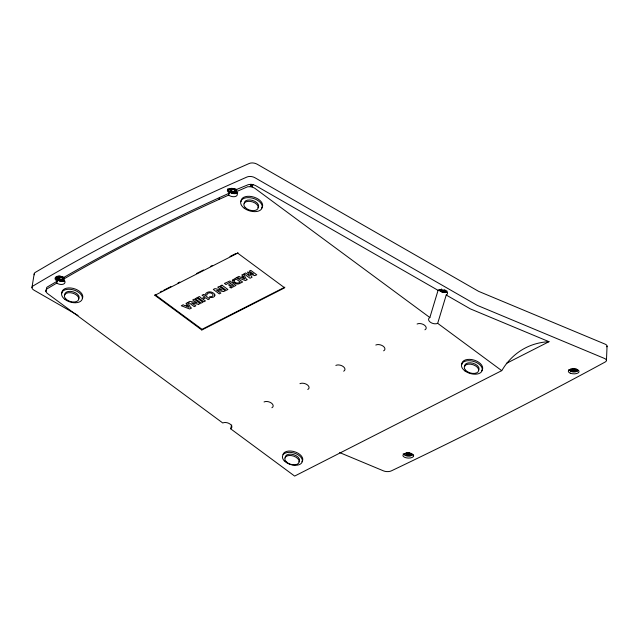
<?xml version="1.0" encoding="UTF-8"?>
<svg xmlns="http://www.w3.org/2000/svg" width="639" height="639" viewBox="0 0 639 639"><rect width="100%" height="100%" fill="white"/><g stroke="black" fill="none" stroke-linecap="round" stroke-linejoin="round"><path stroke-width="0.96" d="M406.931 454.393L405.717 453.818L407.083 453.219L410.925 455.048L407.155 455.583L405.749 454.912L406.931 454.393L406.987 453.203M407.155 455.583L407.211 454.385L409.479 453.283L410.885 453.954L409.703 454.473L409.759 453.275M408.337 455.064L408.393 453.874M409.559 455.647L409.607 454.449M575.148 368.935L575.1 370.125L576.833 370.692L575.771 371.411L574.038 370.852L572.927 371.602L571.274 371.067L572.376 370.308L572.432 369.118M572.927 371.602L572.983 370.412L574.086 369.654L575.819 370.221L575.771 371.411M574.038 370.852L574.086 369.654M606.443 360.508L607.05 346.194M31.95 287.55L34.163 274.019M45.928 291.496L46.375 289.946M437.683 323.334A5.368 3.139 16.8 0 1 430.319 322.2A5.368 3.139 16.8 0 1 429.855 317.551L254.753 188.225L252.293 186.979L252.988 184.615L255.52 185.55L438.066 290.346A5.344 2.804 9.3 0 1 441.701 289.786A5.439 2.86 9.3 0 1 447.468 293.101A5.344 2.804 9.3 0 1 446.23 295.026L437.683 323.334L501.735 370.644L504.49 366.411A115.108 79.683 63 0 1 548.997 341.689L470.312 308.861L446.23 295.026M501.735 370.644L294.643 476.079L230.591 428.761A5.368 3.139 16.8 0 0 230.128 424.112A5.368 3.139 16.8 0 0 222.763 422.986L47.661 293.66A5.695 3.331 16.8 0 1 46.583 289.124L56.759 283.093L57.478 283.54A5.368 3.139 16.8 0 0 63.716 283.98A5.368 3.139 16.8 0 0 64.148 280.146L63.253 279.331L72.215 274.139A2739.944 1602.756 16.8 0 1 125.619 244.929L143.855 235.511A2739.944 1602.756 16.8 0 1 218.961 199.432L228.658 195.103A5.368 3.139 16.8 0 0 235.543 196.445A5.368 3.139 16.8 0 0 236.462 192.403L235.887 191.884L247.692 186.74L251.606 186.78L252.293 184.455L252.988 184.615M250.216 186.54L250.871 184.328L252.293 184.455M251.159 186.7L251.846 184.415M59.06 278.46L57.806 277.126L59.163 278.125L57.869 279.067L59.427 280.225L60.721 279.283L61.975 280.617L60.617 279.618M57.869 279.067L59.163 278.125M56.759 283.093L57.358 281.104L56.935 280.912A5.439 2.852 9.3 0 1 55.066 278.74A5.344 2.804 9.3 0 1 59.946 276.256A5.439 2.852 9.3 0 1 63.844 277.398L72.79 272.278A2739.944 1437.918 9.3 0 1 126.131 243.307L144.366 233.898A2739.944 1437.918 9.3 0 1 219.536 197.571L229.249 193.17L227.372 190.997A5.344 2.804 9.3 0 1 232.253 188.513A5.439 2.852 9.3 0 1 236.15 189.655L248.315 184.655L250.871 184.328M59.084 276.759L60.433 277.757L59.084 276.759L57.71 277.462M59.427 280.225L60.721 279.283M60.433 277.757L61.727 276.823L63.293 277.973L61.999 278.916L63.453 279.578M61.999 278.916L63.293 277.973M154.862 295.314L237.7 253.14L284.651 287.822L201.812 329.996L154.862 295.314L155.061 294.651L202.02 329.325L284.85 287.159M230.016 189.719L231.494 188.689L230.016 189.719L231.366 190.718L230.12 189.384M235.759 191.836L234.409 190.837L235.759 191.836L234.385 192.539L233.027 191.54L231.733 192.483L230.176 191.325L231.47 190.382M231.733 192.483L233.027 191.54M231.39 189.016L232.844 189.687M232.748 190.015L234.042 189.08M232.931 191.876L234.385 192.539M234.305 191.173L235.599 190.23L234.409 190.837M235.887 191.884L236.486 189.895M201.812 329.996L202.02 329.325M237.7 253.14L237.9 252.477M230.591 428.761L231.725 424.991M429.855 317.551L438.066 290.346M440.375 290.114L441.669 289.179L440.375 290.114L441.94 291.272L443.234 290.33L444.584 291.328L445.958 290.625L444.48 291.664L443.131 290.665M441.94 291.272L443.234 290.33M444.608 289.627L445.862 290.961M63.253 279.331L63.844 277.398M228.658 195.103L229.249 193.17M218.961 199.432L219.536 197.571M574.549 368.831L573.439 369.59L571.705 369.022L570.643 369.749L572.376 370.308M575.1 370.125L576.202 369.374M57.358 281.104L47.206 287.039A5.695 2.987 9.3 0 0 46.599 289.171M230.176 191.325L231.366 190.718M61.975 280.617L63.349 279.914M234.281 192.874L235.655 192.171M160.349 291.959L162.114 291.057M163.872 290.162L170.925 286.568M177.977 282.981L179.735 282.087M196.477 273.564L203.529 269.97M210.582 266.383L212.34 265.489M229.968 256.511L236.134 253.371M506.336 363.407L548.997 341.689M574.884 368.599L574.405 368.519A3.834 1.749 2.4 0 0 572.432 368.527M251.606 186.78L252.293 186.979M339.636 452.572L383.576 470.903A5.527 2.516 2.4 0 0 391.252 470.911C463.507 436.453 534.923 400.206 605.253 361.97A5.527 2.516 2.4 0 0 604.478 358.447L477.221 305.346L254.817 177.666A5.695 2.987 9.3 0 0 247.093 176.971L231.15 184A2750.679 1443.549 9.3 0 0 47.03 277.733L33.1 285.921A5.695 2.987 9.3 0 0 33.923 290.13L78.054 315.466M440.479 289.786L442.036 290.937M233.938 189.408L235.495 190.566M230.28 190.989L231.837 192.147M61.632 277.15L63.189 278.308M57.965 278.732L59.531 279.89M244.266 203.705A7.428 4.345 16.8 0 1 252.605 200.446A7.428 4.345 16.8 0 1 258.036 207.739M241.055 201.644A11.127 6.51 16.8 0 1 253.995 197.155A11.127 6.51 16.8 0 1 261.543 208.146M447.156 291.959A5.368 3.139 16.8 0 1 438.897 290.018M61.951 293.077A10.735 6.278 16.8 0 1 73.078 288.373A10.735 6.278 16.8 0 1 82.599 297.926M285.218 457.891A7.428 4.345 16.8 0 1 293.549 454.633A7.428 4.345 16.8 0 1 298.988 461.917M464.697 366.514A7.428 4.345 16.8 0 1 473.036 363.256A7.428 4.345 16.8 0 1 478.467 370.548M461.869 364.51A10.735 6.278 16.8 0 1 474.346 360.18A10.735 6.278 16.8 0 1 481.622 370.788M282.925 454.593A10.296 6.023 16.8 0 1 295.673 452.108A10.296 6.023 16.8 0 1 301.928 461.781M576.202 368.959A2.883 1.31 2.4 0 1 576.546 369.142L576.881 369.318A3.834 1.749 2.4 0 1 577.512 370.652L577.36 370.86A2.883 1.31 2.4 0 1 576.306 371.586L575.931 371.73A3.834 1.749 2.4 0 1 573.071 371.922L572.592 371.834A2.883 1.31 2.4 0 1 570.931 371.291L570.595 371.115A3.834 1.749 2.4 0 1 569.964 369.789L570.116 369.574A2.883 1.31 2.4 0 1 570.803 368.991M578.646 370.229A5.368 2.444 2.4 0 1 576.857 371.131M571.514 371.163A5.368 2.444 2.4 0 1 568.75 369.693M577.56 369.454A3.834 1.749 2.4 0 1 577.265 369.885M446.981 290.985A4.138 2.42 16.8 0 1 443.29 292.271A4.138 2.42 16.8 0 1 439.225 289.794M237.708 192.619A5.368 3.139 16.8 0 1 231.35 193.01A5.368 3.139 16.8 0 1 227.923 188.657M64.779 295.082A7.428 4.345 16.8 0 1 73.118 291.823A7.428 4.345 16.8 0 1 78.549 299.116M229.026 189.663A4.138 2.42 16.8 0 1 229.097 189.024M235.695 188.92A4.138 2.42 16.8 0 1 236.853 190.222M236.781 192.195A4.138 2.42 16.8 0 1 230.743 192.666A4.138 2.42 16.8 0 1 230.328 188.513A4.138 2.42 16.8 0 1 236.646 190.885M64.643 280.912A5.368 3.139 16.8 0 1 59.036 280.753A5.368 3.139 16.8 0 1 55.521 277.222M64.467 279.938A4.138 2.42 16.8 0 1 60.082 281.072A4.138 2.42 16.8 0 1 56.512 277.853A4.138 2.42 16.8 0 1 60.274 276.152M61.328 276.399A4.138 2.42 16.8 0 1 63.876 277.957M34.314 274.794A5.695 2.987 9.3 0 1 35.305 272.39L49.243 264.211A2750.679 1443.549 9.3 0 1 233.363 170.477L249.306 163.448A5.695 2.987 9.3 0 1 257.03 164.143L478.635 291.36L605.085 344.125A5.527 2.516 2.4 0 1 606.826 346.825M410.957 453.283A3.786 1.725 2.4 0 1 411.252 455.623A3.786 1.725 2.4 0 1 406.196 455.791A3.786 1.725 2.4 0 1 405.014 453.482M405.605 453.139A3.786 1.725 2.4 0 1 407.283 452.739M408.265 452.7A3.786 1.725 2.4 0 1 410.166 452.987M413.058 454.585A5.368 2.444 2.4 0 1 409.839 455.639M404.631 454.872A5.368 2.444 2.4 0 1 403.209 453.738M58.069 279.371A4.138 2.42 16.8 0 1 57.127 276.224M264.051 401.963A5.368 3.139 16.8 0 1 271.415 403.097A5.368 3.139 16.8 0 1 271.879 407.746M299.947 383.688A5.368 3.139 16.8 0 1 307.311 384.822A5.368 3.139 16.8 0 1 307.774 389.471M335.842 365.412A5.368 3.139 16.8 0 1 343.207 366.546A5.368 3.139 16.8 0 1 343.67 371.195M375.804 345.044A5.368 3.139 16.8 0 1 383.168 346.178A5.368 3.139 16.8 0 1 383.632 350.827M417.091 324.021A5.368 3.139 16.8 0 1 424.456 325.155A5.368 3.139 16.8 0 1 424.911 329.804M214.88 295.122C214.96 299.092 205.862 296.927 210.95 296.696A4.505 2.636 16.8 0 0 212.308 296.312C215.119 294.363 209.967 291.743 208.122 293.221A4.489 2.628 16.8 0 0 207.26 293.972C207.483 296.464 203.761 294.108 206.701 292.718C208.921 291.208 212.06 291.759 213.977 293.509A3.97 2.324 16.8 0 1 214.824 294.795L214.88 295.122M233.898 280.465L233.85 280.841C234.936 283.237 238.275 283.796 240.216 282.007L236.182 279.035L233.898 280.465M232.324 280.186L233.083 282.214L236.773 284.075L238.73 283.924L242.612 282.023L236.598 277.582L232.324 280.186M187.802 302.662L190.606 307.519L191.524 308.038L189.639 308.988L181.276 305.746L183.225 304.755L184.951 305.793L187.355 304.563L185.997 303.341L187.802 302.662M243.579 274.267L246.374 279.131L247.293 279.642L245.416 280.601L237.045 277.35L239.002 276.36L240.719 277.398L243.132 276.168L241.766 274.954L243.579 274.267M254.642 275.617L256.774 274.81L250.768 270.369L249.202 271.168L253.611 274.107L247.501 272.03L249.585 276.152L245.68 272.957L244.026 273.804L250.041 278.245L252.046 277.222L249.721 273.796L254.642 275.617M231.126 287.893L229.537 287.095L233.539 285.409L232.109 284.355C230.072 287.207 226.054 284.459 231.158 283.644L229.505 282.43L225.974 284.579L224.417 283.428L229.92 280.984L235.935 285.425L231.126 287.893M198.362 304.284L200.255 303.589L194.24 299.148L192.682 299.939L197.044 302.854L189.927 301.344L188.257 302.191L194.272 306.632L195.83 305.841L191.556 302.998L198.362 304.284M223.402 291.536L225.295 290.841L219.281 286.4L217.723 287.191L222.084 290.106L214.968 288.596L213.298 289.443L219.313 293.884L220.87 293.093L216.597 290.25L223.402 291.536M196.988 297.926L202.859 302.263L201.205 303.102L195.191 298.661L196.988 297.926M203.817 294.451L209.688 298.788L208.034 299.627L205.886 297.734L202.827 299.292L205.47 300.937L203.817 301.776L197.802 297.335L199.456 296.488L201.836 298.557L204.895 296.999L202.02 295.186L203.817 294.451M222.029 285.178L227.899 289.515L226.246 290.354L220.231 285.913L222.029 285.178M187.842 305.346L186.101 306.233L189.104 307.375L187.842 305.346M243.611 276.951L241.877 277.837L244.881 278.979L243.611 276.951M413.633 455.767L413.425 455.128A5.368 2.444 2.4 0 0 404.759 453.658A5.368 2.444 2.4 0 0 406.077 457.788A5.368 2.444 2.4 0 0 413.633 455.767M245.192 207.459A7.428 4.345 16.8 0 0 257.637 209.073A7.428 4.345 16.8 0 0 250.312 201.381A7.428 4.345 16.8 0 0 245.192 207.459M244.29 208.282A11.127 6.51 16.8 0 0 262.054 208.002A11.127 6.51 16.8 0 0 248.004 197.627A11.127 6.51 16.8 0 0 244.29 208.282M65.705 298.828A7.428 4.345 16.8 0 0 78.15 300.442A7.428 4.345 16.8 0 0 70.833 292.758A7.428 4.345 16.8 0 0 65.705 298.828M286.136 461.638A7.428 4.345 16.8 0 0 298.581 463.251A7.428 4.345 16.8 0 0 291.264 455.567A7.428 4.345 16.8 0 0 286.136 461.638M465.623 370.269A7.428 4.345 16.8 0 0 478.06 371.882A7.428 4.345 16.8 0 0 470.743 364.19A7.428 4.345 16.8 0 0 465.623 370.269M464.976 370.963A10.735 6.278 16.8 0 0 482.11 370.692A10.735 6.278 16.8 0 0 468.555 360.684A10.735 6.278 16.8 0 0 464.976 370.963M284.283 460.879A10.296 6.023 16.8 0 0 301.528 463.115A10.296 6.023 16.8 0 0 291.384 452.46A10.296 6.023 16.8 0 0 284.283 460.879M570.236 373.168A5.368 2.444 2.4 0 0 578.966 372.018A5.368 2.444 2.4 0 0 571.857 369.046A5.368 2.444 2.4 0 0 570.236 373.168M65.066 299.523A10.735 6.278 16.8 0 0 82.191 299.26A10.735 6.278 16.8 0 0 68.637 289.251A10.735 6.278 16.8 0 0 65.066 299.523"/></g></svg>
